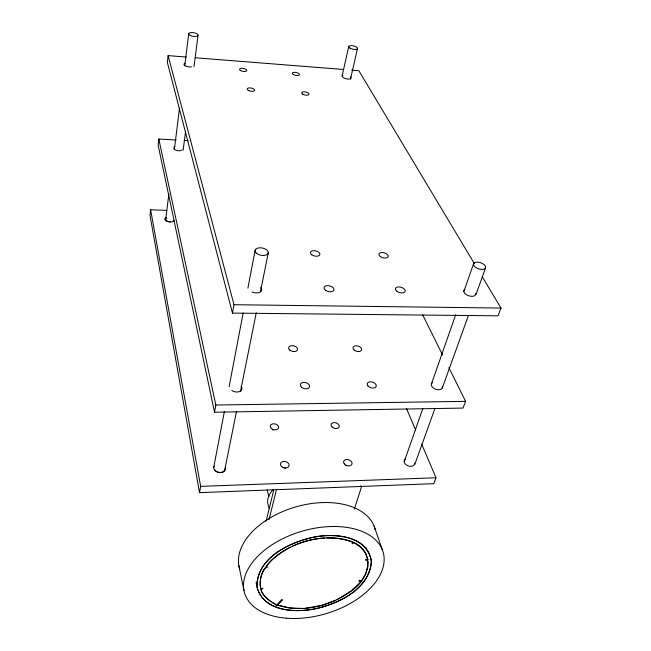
<?xml version="1.0" encoding="UTF-8"?>
<svg xmlns="http://www.w3.org/2000/svg" width="651" height="651" viewBox="0 0 651 651"><rect width="100%" height="100%" fill="white"/><g stroke="black" fill="none" stroke-linecap="round" stroke-linejoin="round"><path stroke-width="0.98" d="M276.846 604.722L276.838 605.536L276.406 605.332C270.588 601.044 263.085 597.203 261.01 589.415C257.715 578.584 264.029 567.623 271.589 560.242C291.998 541.51 322.774 532.827 349.587 541.005C376.009 548.573 370.899 578.438 351.442 590.807C330.61 606.252 301.82 613.624 276.846 604.722L277.082 605.625L278.709 605.373L289.841 608.034L303.097 608.425M166.802 210.395L150.625 209.785L149.999 215.359L199.515 492.644L433.745 483.677L436.007 477.753L421.677 444.145M186.284 57.06L168.121 55.62L167.356 62.447L232.464 313.09L498.039 315.825L501.001 308.061L482.253 276.765M176.071 140.006L158.811 139.029L158.12 145.165L214.529 412.213L463.024 408.079L465.595 401.358L448.889 367.693M165.785 218.866L168.902 193.689M174.387 149.38L179.505 108.099M184.746 65.8L188.733 33.575M183.159 150.064L185.511 131.966M193.998 66.605L198.042 35.431A4.76 1.831 9.2 0 0 191.671 32.55A4.76 1.831 9.2 0 0 190.442 35.553A4.76 1.831 9.2 0 0 198.042 35.431M199.515 492.644L200.654 486.37L150.625 209.785M232.464 313.09L233.994 304.709L168.121 55.62M214.529 412.213L215.839 405.028L158.811 139.029M213.764 467.223L224.383 411.513M229.119 386.645L243.157 313.025M247.901 288.157L255.102 250.35M236.484 411.432L224.888 469.273A5.656 4.15 10.4 0 1 217.849 472.178A5.656 4.15 10.4 0 1 214.155 466.206M240.479 391.487L256.266 312.708M260.465 291.77L268.253 252.881M342.052 76.248L348.708 46.636M350.474 79.137L357.562 48.41M266.104 521.239L273.42 491.513A2.27 0.561 88 0 0 273.526 489.357M269.026 519.596L276.236 490.553M354.356 509.09L361.362 487.273L360.784 485.613M404.32 461.356L422.808 408.592M431.548 383.642L455.757 314.571M463.821 291.55L473.57 263.728M414.833 464.285L434.762 408.966M442.314 387.98L468.427 315.491M475.987 294.504L485.605 267.797A6.355 3.239 18.3 0 0 477.492 262.117A6.355 3.239 18.3 0 0 475.653 267.415A6.355 3.239 18.3 0 0 485.605 267.797M267.016 565.483C273.078 557.525 281.509 551.649 290.395 547.214M359.865 582.702L350.979 591.173L337.153 599.579M281.842 599.433L276.406 605.332L277.082 605.625L282.754 599.88M359.018 580.92L361.175 581.164L365.618 573.979L367.913 566.72L368.043 561.219M353.737 542.747L352.02 543.829M292.462 546.254C302.552 541.559 313.53 538.759 324.629 538.027M335.216 600.466L321.806 605.349L305.173 608.303M262.744 588.056C256.86 589.749 268.578 600.401 271.125 601.703M262.906 588.683L261.01 589.415M367.815 559.29L365.813 559.624M365.911 559.884L367.864 559.486M365.952 560.259L367.913 559.681L365.577 553.187L360.947 547.524L355.796 543.91M200.654 486.37L436.007 477.753M326.826 537.946C336.217 537.588 345.909 538.849 354.372 543.105M215.839 405.028L465.595 401.358M267.943 566.923C261.539 567.29 259.244 582.246 260.587 587.528M233.994 304.709L501.001 308.061M184.192 140.461L188.253 140.697M195.365 57.776L343.704 69.502M351.776 70.145L358.839 70.699L474.441 263.72M361.468 580.749L359.498 580.244M359.051 580.814L360.996 581.351M275.389 604.038L272.183 602.37M422.702 314.913L442.566 354.95M406.558 408.665L415.712 430.14M374.105 526.146L382.316 549.688M365.952 547.499L366.578 549.395M267.081 489.796L268.977 496.64M269.18 508.594L268.131 504.761A26.748 16.95 -17.8 0 1 272.85 489.951M256.86 582.279L257.503 585.216M256.502 582.572L256.925 584.525M256.25 582.295L256.893 585.233M256.234 582.824L256.64 585.135M238.893 565.784L243.954 590.4M475.604 293.455A6.233 3.32 18.7 0 1 468.289 295.644A6.233 3.32 18.7 0 1 464.855 289.443M191.451 66.825A4.671 1.912 9 0 1 185.356 65.857A4.671 1.912 9 0 1 184.982 63.261M350.458 76.891A4.435 1.766 12.6 0 1 349.481 78.999A4.435 1.766 12.6 0 1 343.883 77.941A4.435 1.766 12.6 0 1 342.947 75.483M260.66 287.628A6.518 3.8 11.1 0 1 259.912 292.209A6.518 3.8 11.1 0 1 252.157 291.982M442.371 386.596A5.802 3.548 20.2 0 1 435.381 389.119A5.802 3.548 20.2 0 1 432.427 382.65M182.207 149.876A4.427 2.116 8.4 0 1 181.621 150.291M180.807 150.584A4.427 2.116 8.4 0 1 175.021 149.722A4.427 2.116 8.4 0 1 174.72 146.882M241.098 386.336A6.046 4.028 10.8 0 1 239.698 391.479A6.046 4.028 10.8 0 1 231.805 390.388M414.126 464.887A5.452 3.678 21.7 0 1 406.59 465.083A5.452 3.678 21.7 0 1 405.256 459.142M414.532 463.016A5.452 3.678 21.7 0 1 414.508 464.008M170.521 221.763A4.215 2.254 7.7 0 1 165.321 220.25A4.215 2.254 7.7 0 1 166.51 217.434M225.27 467.768A5.656 4.15 10.5 0 1 222.032 472.471A5.656 4.15 10.5 0 1 215.001 470.112M345.73 465.538A4.37 3.068 18.8 0 1 346.837 465.774M272.216 429.839A4.24 2.954 13.5 0 1 273.306 429.92M282.396 467.516A4.419 3.198 15 0 1 285.651 468.378M174.029 220.453A4.215 2.254 7.8 0 1 168.642 221.714A4.215 2.254 7.8 0 1 166.111 218.337M239.796 569.299A70.585 43.08 -16.5 0 1 295.253 507.056A70.585 43.08 -16.5 0 1 375.212 529.58M371.363 561.089C369.98 587.65 341.441 602.216 318.64 608.067C297.653 613.047 264.607 612.689 257.121 587.682C255.615 559.6 286.757 543.707 310.218 537.946C331.392 532.77 366.847 534.145 371.363 561.089M371.395 562.269C368.678 588.854 340.034 602.964 316.801 608.482C296.05 613.12 262.874 611.883 256.942 586.518C256.958 558.257 288.247 542.934 312.195 537.514C333.133 532.673 368.58 535.179 371.395 562.269M248.788 90.627A3.8 1.603 10.4 0 0 254.639 90.302A3.8 1.603 10.4 0 0 249.3 87.893A3.8 1.603 10.4 0 0 248.788 90.627M302.682 94.135A3.735 1.562 11.7 0 0 308.875 94.566A3.735 1.562 11.7 0 0 304.538 91.815A3.735 1.562 11.7 0 0 302.682 94.135M293.292 74.499A3.605 1.457 11.5 0 0 299.289 74.955A3.605 1.457 11.5 0 0 295.131 72.359A3.605 1.457 11.5 0 0 293.292 74.499M240.65 70.601A3.67 1.497 10.2 0 0 246.68 70.788A3.67 1.497 10.2 0 0 242.18 68.282A3.67 1.497 10.2 0 0 240.65 70.601M396.394 290.842A5.029 2.775 16.5 0 0 404.8 291.974A5.029 2.775 16.5 0 0 399.771 286.985A5.029 2.775 16.5 0 0 396.394 290.842M325.435 290.175A5.102 2.905 14 0 0 333.825 290.297A5.102 2.905 14 0 0 327.787 285.618A5.102 2.905 14 0 0 325.435 290.175M311.723 254.744A4.866 2.653 13.1 0 0 319.763 254.94A4.866 2.653 13.1 0 0 314.067 250.635A4.866 2.653 13.1 0 0 311.723 254.744M380.379 256.584A4.793 2.539 15.4 0 0 388.118 256.771A4.793 2.539 15.4 0 0 382.227 252.539A4.793 2.539 15.4 0 0 380.379 256.584M368.027 386.01A4.679 2.962 17.6 0 0 375.871 386.979A4.679 2.962 17.6 0 0 371.347 381.836A4.679 2.962 17.6 0 0 368.027 386.01M301.551 387.247A4.736 3.092 14.5 0 0 309.404 387.15A4.736 3.092 14.5 0 0 303.903 382.373A4.736 3.092 14.5 0 0 301.551 387.247M289.785 350.108A4.533 2.832 13.3 0 0 297.328 350.092A4.533 2.832 13.3 0 0 292.112 345.673A4.533 2.832 13.3 0 0 289.785 350.108M354.25 350.116A4.467 2.726 16.1 0 0 361.525 350.108A4.467 2.726 16.1 0 0 356.138 345.762A4.467 2.726 16.1 0 0 354.25 350.116M344.281 463.878A4.386 3.068 18.7 0 0 351.662 464.716A4.386 3.068 18.7 0 0 347.536 459.516A4.386 3.068 18.7 0 0 344.281 463.878M281.566 466.458A4.443 3.19 15 0 0 288.963 466.206A4.443 3.19 15 0 0 283.893 461.396A4.443 3.19 15 0 0 281.566 466.458M271.312 428.407A4.264 2.946 13.5 0 0 278.441 428.244A4.264 2.946 13.5 0 0 273.607 423.777A4.264 2.946 13.5 0 0 271.312 428.407M332.246 427.105A4.207 2.84 16.9 0 0 339.138 426.942A4.207 2.84 16.9 0 0 334.15 422.564A4.207 2.84 16.9 0 0 332.246 427.105M256.584 253.337A6.697 3.703 11.1 0 0 267.87 253.784A6.697 3.703 11.1 0 0 260.579 247.787A6.697 3.703 11.1 0 0 256.584 253.337M349.937 48.117A4.516 1.684 12.6 0 0 357.383 48.817A4.516 1.684 12.6 0 0 352.069 45.66A4.516 1.684 12.6 0 0 349.937 48.117M286.513 618.206A72.237 42.942 -16.5 0 0 383.602 553.985A72.237 42.942 -16.5 0 0 271.377 545.212A72.237 42.942 -16.5 0 0 286.513 618.206"/></g></svg>
